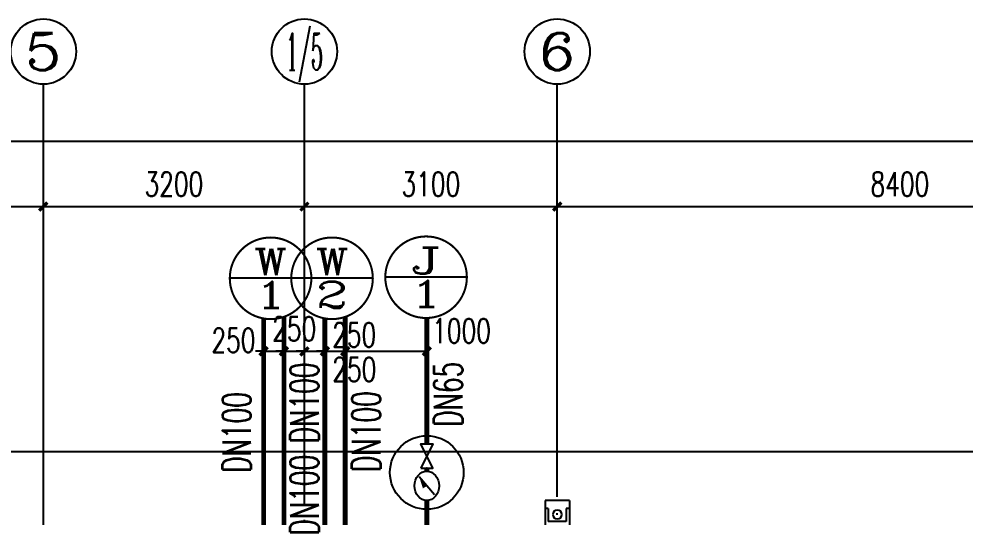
# Model space of a CAD drawing. Extents: x 888742 to 1277419, y 9079 to 622358.
# Drawn here: x 1062244 to 1073843, y 449026 to 455133 of the extents above; entities that cross this region are included whole.
import ezdxf
from ezdxf.enums import TextEntityAlignment as Align

# ---------------------------------------------------------------- set-up
doc = ezdxf.new("R2010")
doc.units = 0
doc.header["$LTSCALE"] = 1000
doc.header["$MEASUREMENT"] = 0
doc.linetypes.add('DASH', pattern=[0.35, 0.25, -0.1])
doc.linetypes.add('DOTE', pattern=[2.42, 2, -0.2, 0.02, -0.2])
for name, color, linetype in [('AXIS', 3, 'Continuous'), ('AXIS_TEXT', 7, 'Continuous'), ('DOTE', 14, 'DOTE'), ('LVTRY', 220, 'Continuous'), ('PIPE-污水', 2, 'DASH'), ('PIPE-给水', 3, 'Continuous'), ('RAIN', 220, 'Continuous'), ('TEXT_污水', 7, 'Continuous'), ('TEXT_给水', 7, 'Continuous'), ('TWT_DIM', 3, 'Continuous'), ('TWT_IDEN', 3, 'Continuous'), ('VALVE_给水', 7, 'Continuous')]:
    doc.layers.add(name, color=color, linetype=linetype)
doc.styles.add('_TCH_AXIS', font='COMPLEX', dxfattribs={"bigfont": 'GBCBIG'})
doc.styles.add('_TCH_DIM_T3', font='SIMPLEX', dxfattribs={"width": 0.705882, "bigfont": 'GBCBIG'})
doc.styles.add('_TWT_CIRCLE', font='COMPLEX', dxfattribs={"width": 1.1, "height": 3.5, "bigfont": 'HZTXT'})
doc.styles.add('_TWT_PIPEDN', font='SIMPLEX', dxfattribs={"width": 0.8, "height": 3.5, "bigfont": 'HZTXT'})
doc.styles.add('COMPLEX', font='COMPLEX')
doc.dimstyles.new('_TCH_ARCH&&100', dxfattribs={"dimtxt": 297.5, "dimasz": 100, "dimexe": 250, "dimexo": 300, "dimgap": 126.25, "dimtad": 1, "dimdec": 0, "dimzin": 0, "dimdsep": 46, "dimtxsty": '_TCH_DIM_T3', "dimblk": 'ARCHTICK', "dimcen": 0.09, "dimclrt": 7, "dimazin": 2, "dimtfac": 1, "dimtdec": 0, "dimtix": 1, "dimtmove": 2, "dimatfit": 3, "dimldrblk": 'ARCHTICK', "dimfxl": 1, "dimtolj": 1, "dimtzin": 0, "dimarcsym": 0})
doc.dimstyles.new('_TWT_ARCH&&100', dxfattribs={"dimtxt": 297.5, "dimasz": 100, "dimexe": 250, "dimexo": 300, "dimgap": 126.25, "dimtad": 1, "dimdec": 0, "dimzin": 0, "dimdsep": 46, "dimtxsty": '_TCH_DIM_T3', "dimblk": 'ARCHTICK', "dimcen": 0.09, "dimclrt": 7, "dimazin": 2, "dimtfac": 1, "dimtdec": 0, "dimtix": 1, "dimtmove": 2, "dimatfit": 3, "dimfxl": 1, "dimtolj": 1, "dimtzin": 0, "dimarcsym": 0})

# ---------------------------------------------------------------- blocks, each defined once
blk = doc.blocks.new('A$C3D4507CA')
at = {"layer": 'RAIN'}
for p, q in [((-150, -173), (-150, 127)), ((150, -173), (150, 127)), ((-110, -73), (-110, 87)), ((110, 87), (-110, 87)), ((110, -73), (110, 87)), ((-110, -73), (-150, -73)), ((150, -73), (110, -73)), ((150, -173), (-150, -173)), ((150, -173), (150, -173))]:
    blk.add_line(p, q, dxfattribs=at)
blk.add_circle((0, 0), 55, dxfattribs=at)
blk = doc.blocks.new('_ArchTick')
at = {"color": 0, "linetype": 'ByBlock', "const_width": 0.4}
blk.add_lwpolyline([(-0.5, -0.5), (0.5, 0.5)], dxfattribs=at)
blk = doc.blocks.new('*D100')
at = {"layer": 'Defpoints', "color": 0, "transparency": 16777216}
for p in [(1065494, 451059), (1065244, 450650), (1065494, 450650)]:
    blk.add_point(p, dxfattribs=at)
at = {"layer": 'TWT_DIM', "color": 0, "lineweight": -2, "transparency": 16777216}
for p, q in [((1065244, 450950), (1065244, 451309)), ((1065494, 450950), (1065494, 451309)), ((1065244, 451059), (1065144, 451059)), ((1065244, 451059), (1065494, 451059)), ((1065494, 451059), (1065594, 451059))]:
    blk.add_line(p, q, dxfattribs=at)
at = {"layer": 'TWT_DIM', "color": 0, "lineweight": -2, "transparency": 16777216, "xscale": 100, "yscale": 100, "zscale": 100}
for p, rotation in [((1065244, 451059), 359.9988654477914), ((1065494, 451059), 179.9988654477914)]:
    blk.add_blockref('_ArchTick', p, dxfattribs=dict(at, rotation=rotation))
at = {"layer": 'TWT_DIM', "color": 7, "transparency": 16777216, "insert": (1064874, 451193), "char_height": 297.5, "attachment_point": 5, "rotation": 359.9989, "style": '_TCH_DIM_T3'}
blk.add_mtext('\\A1;250', dxfattribs=at)
blk = doc.blocks.new('*D101')
at = {"layer": 'Defpoints', "color": 0, "transparency": 16777216}
for p in [(1065744, 451059), (1065494, 450650), (1065744, 450650)]:
    blk.add_point(p, dxfattribs=at)
at = {"layer": 'TWT_DIM', "color": 0, "lineweight": -2, "transparency": 16777216}
for p, q in [((1065494, 450950), (1065494, 451309)), ((1065744, 450950), (1065744, 451309)), ((1065494, 451059), (1065394, 451059)), ((1065494, 451059), (1065744, 451059)), ((1065744, 451059), (1065844, 451059))]:
    blk.add_line(p, q, dxfattribs=at)
at = {"layer": 'TWT_DIM', "color": 0, "lineweight": -2, "transparency": 16777216, "xscale": 100, "yscale": 100, "zscale": 100}
for p, rotation in [((1065494, 451059), 359.9988654477942), ((1065744, 451059), 179.9988654477942)]:
    blk.add_blockref('_ArchTick', p, dxfattribs=dict(at, rotation=rotation))
at = {"layer": 'TWT_DIM', "color": 7, "transparency": 16777216, "insert": (1065619, 451334), "char_height": 297.5, "attachment_point": 5, "rotation": 359.9989, "style": '_TCH_DIM_T3'}
blk.add_mtext('\\A1;250', dxfattribs=at)
blk = doc.blocks.new('*D102')
at = {"layer": 'Defpoints', "color": 0, "transparency": 16777216}
for p in [(1065994, 451059), (1065744, 450650), (1065994, 450650)]:
    blk.add_point(p, dxfattribs=at)
at = {"layer": 'TWT_DIM', "color": 0, "lineweight": -2, "transparency": 16777216}
for p, q in [((1065744, 450950), (1065744, 451309)), ((1065994, 450950), (1065994, 451309)), ((1065744, 451059), (1065644, 451059)), ((1065744, 451059), (1065994, 451059)), ((1065994, 451059), (1066094, 451059))]:
    blk.add_line(p, q, dxfattribs=at)
at = {"layer": 'TWT_DIM', "color": 0, "lineweight": -2, "transparency": 16777216, "xscale": 100, "yscale": 100, "zscale": 100}
for p, rotation in [((1065744, 451059), 359.9988654477929), ((1065994, 451059), 179.9988654477928)]:
    blk.add_blockref('_ArchTick', p, dxfattribs=dict(at, rotation=rotation))
at = {"layer": 'TWT_DIM', "color": 7, "transparency": 16777216, "insert": (1066354, 451260), "char_height": 297.5, "attachment_point": 5, "rotation": 359.9989, "style": '_TCH_DIM_T3'}
blk.add_mtext('\\A1;250', dxfattribs=at)
blk = doc.blocks.new('*D103')
at = {"layer": 'Defpoints', "color": 0, "transparency": 16777216}
for p in [(1066244, 451059), (1065994, 450650), (1066244, 450650)]:
    blk.add_point(p, dxfattribs=at)
at = {"layer": 'TWT_DIM', "color": 0, "lineweight": -2, "transparency": 16777216}
for p, q in [((1065994, 450950), (1065994, 451309)), ((1066244, 450950), (1066244, 451309)), ((1065994, 451059), (1065894, 451059)), ((1065994, 451059), (1066244, 451059)), ((1066244, 451059), (1066344, 451059))]:
    blk.add_line(p, q, dxfattribs=at)
at = {"layer": 'TWT_DIM', "color": 0, "lineweight": -2, "transparency": 16777216, "xscale": 100, "yscale": 100, "zscale": 100}
for p, rotation in [((1065994, 451059), 359.9988654477894), ((1066244, 451059), 179.9988654477893)]:
    blk.add_blockref('_ArchTick', p, dxfattribs=dict(at, rotation=rotation))
at = {"layer": 'TWT_DIM', "color": 7, "transparency": 16777216, "insert": (1066356, 450836), "char_height": 297.5, "attachment_point": 5, "rotation": 359.9989, "style": '_TCH_DIM_T3'}
blk.add_mtext('\\A1;250', dxfattribs=at)
blk = doc.blocks.new('*D104')
at = {"layer": 'Defpoints', "color": 0, "transparency": 16777216}
for p in [(1067244, 451059), (1066244, 450650), (1067244, 450650)]:
    blk.add_point(p, dxfattribs=at)
at = {"layer": 'TWT_DIM', "color": 0, "lineweight": -2, "transparency": 16777216}
for p, q in [((1066244, 450950), (1066244, 451309)), ((1067244, 450950), (1067244, 451309)), ((1066244, 451059), (1067244, 451059))]:
    blk.add_line(p, q, dxfattribs=at)
at = {"layer": 'TWT_DIM', "color": 0, "lineweight": -2, "transparency": 16777216, "xscale": 100, "yscale": 100, "zscale": 100}
for p, rotation in [((1066244, 451059), 179.9988654477902), ((1067244, 451059), 359.9988654477902)]:
    blk.add_blockref('_ArchTick', p, dxfattribs=dict(at, rotation=rotation))
at = {"layer": 'TWT_DIM', "color": 7, "transparency": 16777216, "insert": (1067670, 451309), "char_height": 297.5, "attachment_point": 5, "rotation": 359.9989, "style": '_TCH_DIM_T3'}
blk.add_mtext('\\A1;1000', dxfattribs=at)
blk = doc.blocks.new('*D217')
at = {"layer": 'AXIS', "color": 0, "lineweight": -2, "transparency": 16777216}
for p, q in [((1059344, 450633), (1059344, 453083)), ((1062544, 450633), (1062544, 453083)), ((1059344, 452833), (1062544, 452833))]:
    blk.add_line(p, q, dxfattribs=at)
at = {"layer": 'Defpoints', "color": 0, "transparency": 16777216}
for p in [(1062544, 452833), (1059344, 450333), (1062544, 450333)]:
    blk.add_point(p, dxfattribs=at)
at = {"layer": 'AXIS', "color": 0, "lineweight": -2, "transparency": 16777216, "xscale": 100, "yscale": 100, "zscale": 100, "rotation": 180}
blk.add_blockref('_ArchTick', (1059344, 452833), dxfattribs=at)
at = {"layer": 'AXIS', "color": 0, "lineweight": -2, "transparency": 16777216, "xscale": 100, "yscale": 100, "zscale": 100}
blk.add_blockref('_ArchTick', (1062544, 452833), dxfattribs=at)
at = {"layer": 'AXIS', "color": 7, "transparency": 16777216, "insert": (1060944, 453108), "char_height": 297.5, "attachment_point": 5, "style": '_TCH_DIM_T3'}
blk.add_mtext('\\A1;3200', dxfattribs=at)
blk = doc.blocks.new('*D218')
at = {"layer": 'AXIS', "color": 0, "lineweight": -2, "transparency": 16777216}
for p, q in [((1062544, 450633), (1062544, 453083)), ((1065744, 450633), (1065744, 453083)), ((1062544, 452833), (1065744, 452833))]:
    blk.add_line(p, q, dxfattribs=at)
at = {"layer": 'Defpoints', "color": 0, "transparency": 16777216}
for p in [(1065744, 452833), (1062544, 450333), (1065744, 450333)]:
    blk.add_point(p, dxfattribs=at)
at = {"layer": 'AXIS', "color": 0, "lineweight": -2, "transparency": 16777216, "xscale": 100, "yscale": 100, "zscale": 100, "rotation": 180}
blk.add_blockref('_ArchTick', (1062544, 452833), dxfattribs=at)
at = {"layer": 'AXIS', "color": 0, "lineweight": -2, "transparency": 16777216, "xscale": 100, "yscale": 100, "zscale": 100}
blk.add_blockref('_ArchTick', (1065744, 452833), dxfattribs=at)
at = {"layer": 'AXIS', "color": 7, "transparency": 16777216, "insert": (1064144, 453108), "char_height": 297.5, "attachment_point": 5, "style": '_TCH_DIM_T3'}
blk.add_mtext('\\A1;3200', dxfattribs=at)
blk = doc.blocks.new('*D219')
at = {"layer": 'AXIS', "color": 0, "lineweight": -2, "transparency": 16777216}
for p, q in [((1065744, 450633), (1065744, 453083)), ((1068844, 450633), (1068844, 453083)), ((1065744, 452833), (1068844, 452833))]:
    blk.add_line(p, q, dxfattribs=at)
at = {"layer": 'Defpoints', "color": 0, "transparency": 16777216}
for p in [(1068844, 452833), (1065744, 450333), (1068844, 450333)]:
    blk.add_point(p, dxfattribs=at)
at = {"layer": 'AXIS', "color": 0, "lineweight": -2, "transparency": 16777216, "xscale": 100, "yscale": 100, "zscale": 100, "rotation": 180}
blk.add_blockref('_ArchTick', (1065744, 452833), dxfattribs=at)
at = {"layer": 'AXIS', "color": 0, "lineweight": -2, "transparency": 16777216, "xscale": 100, "yscale": 100, "zscale": 100}
blk.add_blockref('_ArchTick', (1068844, 452833), dxfattribs=at)
at = {"layer": 'AXIS', "color": 7, "transparency": 16777216, "insert": (1067294, 453108), "char_height": 297.5, "attachment_point": 5, "style": '_TCH_DIM_T3'}
blk.add_mtext('\\A1;3100', dxfattribs=at)
blk = doc.blocks.new('*D220')
at = {"layer": 'AXIS', "color": 0, "lineweight": -2, "transparency": 16777216}
for p, q in [((1068844, 450633), (1068844, 453083)), ((1077244, 450633), (1077244, 453083)), ((1068844, 452833), (1077244, 452833))]:
    blk.add_line(p, q, dxfattribs=at)
at = {"layer": 'Defpoints', "color": 0, "transparency": 16777216}
for p in [(1077244, 452833), (1068844, 450333), (1077244, 450333)]:
    blk.add_point(p, dxfattribs=at)
at = {"layer": 'AXIS', "color": 0, "lineweight": -2, "transparency": 16777216, "xscale": 100, "yscale": 100, "zscale": 100, "rotation": 180}
blk.add_blockref('_ArchTick', (1068844, 452833), dxfattribs=at)
at = {"layer": 'AXIS', "color": 0, "lineweight": -2, "transparency": 16777216, "xscale": 100, "yscale": 100, "zscale": 100}
blk.add_blockref('_ArchTick', (1077244, 452833), dxfattribs=at)
at = {"layer": 'AXIS', "color": 7, "transparency": 16777216, "insert": (1073044, 453108), "char_height": 297.5, "attachment_point": 5, "style": '_TCH_DIM_T3'}
blk.add_mtext('\\A1;8400', dxfattribs=at)
blk = doc.blocks.new('*D226')
at = {"layer": 'AXIS', "color": 0, "lineweight": -2, "transparency": 16777216}
for p, q in [((1050144, 450633), (1050144, 453883)), ((1104344, 450633), (1104344, 453883)), ((1050144, 453633), (1104344, 453633))]:
    blk.add_line(p, q, dxfattribs=at)
at = {"layer": 'Defpoints', "color": 0, "transparency": 16777216}
for p in [(1104344, 453633), (1050144, 450333), (1104344, 450333)]:
    blk.add_point(p, dxfattribs=at)
at = {"layer": 'AXIS', "color": 0, "lineweight": -2, "transparency": 16777216, "xscale": 100, "yscale": 100, "zscale": 100, "rotation": 180}
blk.add_blockref('_ArchTick', (1050144, 453633), dxfattribs=at)
at = {"layer": 'AXIS', "color": 0, "lineweight": -2, "transparency": 16777216, "xscale": 100, "yscale": 100, "zscale": 100}
blk.add_blockref('_ArchTick', (1104344, 453633), dxfattribs=at)
at = {"layer": 'AXIS', "color": 7, "transparency": 16777216, "insert": (1077244, 453908), "char_height": 297.5, "attachment_point": 5, "style": '_TCH_DIM_T3'}
blk.add_mtext('\\A1;54200', dxfattribs=at)
blk = doc.blocks.new('_AXISO')
blk.add_circle((0, 0), 0.5)
at = {"layer": 'AXIS_TEXT', "style": 'COMPLEX', "width": 1.041667}
blk.add_attdef('A', text='', height=0.56, dxfattribs=at).set_placement((-0.25, -0.28), (0.25, -0.28), align=Align.FIT)
blk = doc.blocks.new('$VALVE$00000295')
blk.add_lwpolyline([(-125.2, 72.3), (-125.2, -72.3), (125.2, 72.3), (125.2, -72.3), (-125.2, 72.3)])
for p in [(-125.2, 0), (125.2, 0)]:
    blk.add_point(p)
blk = doc.blocks.new('$VALVE$00000742')
blk.add_line((-92.6, -92.6), (92.8, 92.8))
blk.add_lwpolyline([(92.8, 92.8, 0, 50, 0), (-13.3, 21.7, 50, 50, 0)], format="xyseb")
blk.add_circle((0, 0), 150)
for p in [(-150, 0), (150, 0)]:
    blk.add_point(p)

msp = doc.modelspace()

# ---------------------------------------------------------------- linework, layer by layer
msp.add_circle((1067244.3, 449572.9), 451.4)
at = {"layer": 'AXIS'}
for p, q in [((1062544, 450333.5), (1062544, 454333.5)), ((1065744, 450333.5), (1065744, 454333.5)), ((1068844, 450333.5), (1068844, 454333.5))]:
    msp.add_line(p, q, dxfattribs=at)
at = {"layer": 'DOTE'}
for p, q in [((1062544, 441598.6, 0), (1062544, 450333.5, 0)), ((1065744, 441931.4, 0), (1065744, 450333.5, 0)), ((1068844, 420234.9, 0), (1068844, 450333.5, 0))]:
    msp.add_line(p, q, dxfattribs=at)
at = {"layer": 'LVTRY', "color": 5}
msp.add_lwpolyline([(1055244, 438431.9), (1055244, 449831.4), (1099244, 449831.4), (1099244, 438431.9), (1105362.3, 438431.9)], dxfattribs=at)
at = {"layer": 'PIPE-污水', "linetype": 'DASH', "const_width": 60}
for points in [[(1065244, 451461), (1065244, 448671)], [(1065494.1, 451481.7), (1065494.1, 448651.4)], [(1065994.3, 451461.5), (1065994.2, 448651.3)], [(1066244, 451480.4), (1066244, 448671)]]:
    msp.add_lwpolyline(points, dxfattribs=at)
at = {"layer": 'PIPE-给水', "linetype": 'Continuous', "const_width": 60}
for points in [[(1067244.3, 449925.8), (1067244.3, 451467.1)], [(1067244.3, 449589.2), (1067244.3, 449625.3)], [(1067244.3, 448581.4), (1067244.3, 449229.2)]]:
    msp.add_lwpolyline(points, dxfattribs=at)
at = {"layer": 'TWT_IDEN'}
for p, q in [((1065829.1, 451953.7), (1064829.1, 451953.7)), ((1066582.7, 451953.7), (1065582.7, 451953.7)), ((1067735.6, 451967), (1066735.6, 451967))]:
    msp.add_line(p, q, dxfattribs=at)
at = {"layer": 'TWT_IDEN', "const_width": 25}
for points in [[(1065829.1, 451953.7, 1), (1064829.1, 451953.7, 1)], [(1066582.7, 451953.7, 1), (1065582.7, 451953.7, 1)], [(1067735.6, 451967, 1), (1066735.6, 451967, 1)]]:
    msp.add_lwpolyline(points, format="xyb", close=True, dxfattribs=at)

# ---------------------------------------------------------------- block references
at = {"layer": 'AXIS'}
ref = msp.add_blockref('_AXISO', (1062544, 454733.5), dxfattribs=dict(at, xscale=800, yscale=800, zscale=800))
ref.add_attrib('A', '5', dxfattribs={"layer": 'AXIS_TEXT', "height": 452.5, "style": '_TCH_AXIS', "width": 1.5}).set_placement((1062317.8, 454507.2), (1062770.3, 454507.2), align=Align.FIT)
ref = msp.add_blockref('_AXISO', (1065744, 454733.5), dxfattribs=dict(at, xscale=800, yscale=800, zscale=800))
ref.add_attrib('A', '1/5', dxfattribs={"layer": 'AXIS_TEXT', "height": 452.55, "style": '_TCH_AXIS', "width": 0.411765}).set_placement((1065517.8, 454507.2), (1065970.3, 454507.2), align=Align.FIT)
ref = msp.add_blockref('_AXISO', (1068844, 454733.5), dxfattribs=dict(at, xscale=800, yscale=800, zscale=800))
ref.add_attrib('A', '6', dxfattribs={"layer": 'AXIS_TEXT', "height": 452.5, "style": '_TCH_AXIS', "width": 1.5}).set_placement((1068617.8, 454507.2), (1069070.3, 454507.2), align=Align.FIT)
at = {"layer": 'RAIN', "xscale": -1, "rotation": 180}
msp.add_blockref('A$C3D4507CA', (1068844.1, 449058.1, 0), dxfattribs=at)
at = {"layer": 'VALVE_给水', "xscale": 1.2, "zscale": 1.2, "rotation": 90}
for name, p in [('$VALVE$00000295', (1067244.3, 449775.6)), ('$VALVE$00000742', (1067244.3, 449409.2))]:
    msp.add_blockref(name, p, dxfattribs=at)

# ---------------------------------------------------------------- texts
at = {"layer": 'TEXT_污水', "linetype": 'DASH', "style": '_TWT_PIPEDN', "width": 0.64}
for p in [(1065919, 449931.8), (1065088.5, 449570), (1066675.2, 449579.7), (1065919, 448801.1)]:
    msp.add_text('DN100', height=350, rotation=90, dxfattribs=at).set_placement(p)
at = {"layer": 'TEXT_给水', "linetype": 'Continuous', "style": '_TWT_PIPEDN', "width": 0.64}
msp.add_text('DN65', height=350, rotation=90, dxfattribs=at).set_placement((1067681.6, 450134.1))
at = {"layer": 'TWT_IDEN', "color": 7, "style": '_TWT_CIRCLE'}
for s, width, p, p2 in [('W', 1.084711, (1065127.9, 451993.9), (1065530.4, 451993.9)), ('W', 1.084711, (1065881.5, 451993.9), (1066284, 451993.9)), ('J', 2.169421, (1067034.3, 452007.3), (1067436.8, 452007.3)), ('1', 2.651515, (1065127.9, 451591.4), (1065530.4, 451591.4)), ('2', 1.704545, (1065881.5, 451591.4), (1066284, 451591.4)), ('1', 2.651515, (1067034.3, 451604.8), (1067436.8, 451604.8))]:
    msp.add_text(s, height=322, dxfattribs=dict(at, width=width)).set_placement(p, p2, align=Align.FIT)

# ---------------------------------------------------------------- dimensions: what is measured, and where the dimension line sits
at = {"layer": 'AXIS'}
for p1, p2, distance, picture, middle in [((1050144, 450333.5), (1104344, 450333.5), 3300, '*D226', (1077244, 453908.5)), ((1059344, 450333.5), (1062544, 450333.5), 2500, '*D217', (1060944, 453108.5)), ((1062544, 450333.5), (1065744, 450333.5), 2500, '*D218', (1064144.1, 453108.5)), ((1065744, 450333.5), (1068844, 450333.5), 2500, '*D219', (1067294.1, 453108.5)), ((1068844, 450333.5), (1077244.1, 450333.5), 2500, '*D220', (1073044.1, 453108.5))]:
    dim = msp.add_aligned_dim(p1=p1, p2=p2, distance=distance, dimstyle='_TCH_ARCH&&100', dxfattribs=at)
    dim.commit()
    dim.dimension.update_dxf_attribs({"geometry": picture, "text_midpoint": middle})
at = {"layer": 'TWT_DIM'}
dim = msp.add_aligned_dim(p1=(1065494.1, 450649.8), p2=(1065744, 450649.8), distance=409.3, dimstyle='_TWT_ARCH&&100', dxfattribs=at)
dim.commit()
dim.dimension.update_dxf_attribs({"geometry": '*D101', "text_midpoint": (1065619.1, 451334.1)})
for base, p1, p2, picture, middle in [((1065994.3, 451059.1), (1065744, 450649.8), (1065994.3, 450649.8), '*D102', (1066354.4, 451260.1)), ((1067244.3, 451059.1), (1066244, 450649.8), (1067244.3, 450649.8), '*D104', (1067670.1, 451309.1)), ((1065494.1, 451059.1), (1065244, 450649.8), (1065494.1, 450649.8), '*D100', (1064874, 451193.5)), ((1066244, 451059.1), (1065994.3, 450649.8), (1066244, 450649.8), '*D103', (1066355.9, 450836.4))]:
    dim = msp.add_linear_dim(base=base, p1=p1, p2=p2, angle=359.99887, dimstyle='_TWT_ARCH&&100', dxfattribs=at)
    dim.commit()
    dim.dimension.update_dxf_attribs({"geometry": picture, "text_midpoint": middle, "dimtype": 129})

doc.saveas('drawing.dxf')
